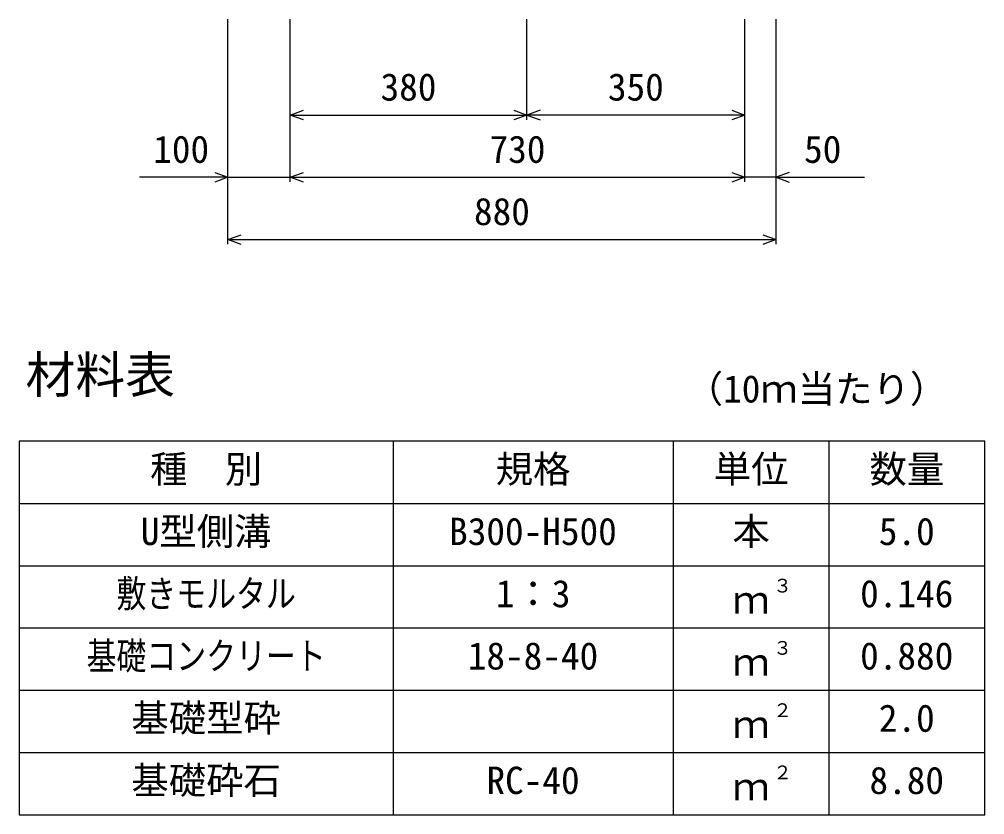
# Model space of a CAD drawing. Units: millimetres, scale not verified. Extents: x -25200 to 25200, y -8910 to 8910.
# Drawn here: x 11555 to 13105, y 4136 to 5414 of the extents above; entities that cross this region are included whole.
import ezdxf
from ezdxf.enums import TextEntityAlignment as Align

# ---------------------------------------------------------------- set-up
doc = ezdxf.new("R2010")
doc.units = ezdxf.units.MM
doc.header["$LTSCALE"] = 30
for name, color, linetype, lineweight in [('0-0_DIM', 7, 'Continuous', 25), ('0-3_HYO', 3, 'Continuous', 25), ('0-4_HYO2', 4, 'Continuous', 25), ('0-6_TXT', 7, 'Continuous', 25)]:
    doc.layers.add(name, color=color, linetype=linetype, lineweight=lineweight)
doc.styles.add('ＭＳ ゴシック', font='')
doc.styles.get('ＭＳ ゴシック').set_extended_font_data('MS Gothic')

msp = doc.modelspace()

# ---------------------------------------------------------------- linework, layer by layer
at = {"layer": '0-0_DIM'}
for p, q in [((11889.78, 5052.25), (11889.78, 5413.61)), ((11989.78, 5152.25), (11989.78, 5413.61)), ((12369.78, 5252.25), (12369.78, 5413.61)), ((12719.78, 5152.25), (12719.78, 5413.61)), ((12769.78, 5052.25), (12769.78, 5413.61)), ((11989.78, 5259.75), (12369.78, 5259.75)), ((12719.78, 5259.75), (12369.78, 5259.75)), ((11889.78, 5159.75), (11747.99, 5159.75)), ((11889.78, 5159.75), (11989.78, 5159.75)), ((11989.78, 5159.75), (12719.78, 5159.75)), ((12769.78, 5159.75), (12719.78, 5159.75)), ((12769.78, 5159.75), (12911.57, 5159.75)), ((11889.78, 5059.75), (12769.78, 5059.75))]:
    msp.add_line(p, q, dxfattribs=at)
for points in [[(12010.92, 5252.05), (11989.78, 5259.75), (12010.92, 5267.44)], [(12348.64, 5267.44), (12369.78, 5259.75), (12348.64, 5252.05)], [(12390.92, 5267.44), (12369.78, 5259.75), (12390.92, 5252.05)], [(12698.64, 5267.44), (12719.78, 5259.75), (12698.64, 5252.05)], [(11868.64, 5167.44), (11889.78, 5159.75), (11868.64, 5152.05)], [(12010.92, 5152.05), (11989.78, 5159.75), (12010.92, 5167.44)], [(12698.64, 5167.44), (12719.78, 5159.75), (12698.64, 5152.05)], [(12790.92, 5167.44), (12769.78, 5159.75), (12790.92, 5152.05)], [(11910.92, 5052.05), (11889.78, 5059.75), (11910.92, 5067.44)], [(12748.64, 5067.44), (12769.78, 5059.75), (12748.64, 5052.05)]]:
    msp.add_lwpolyline(points, dxfattribs=at)
at = {"layer": '0-3_HYO'}
for p, q in [((12154.78, 4735.8), (12154.78, 4135.8)), ((12604.78, 4735.8), (12604.78, 4135.8)), ((12854.78, 4735.8), (12854.78, 4135.8)), ((11554.78, 4635.8), (13104.78, 4635.8))]:
    msp.add_line(p, q, dxfattribs=at)
msp.add_lwpolyline([(11554.78, 4135.8), (13104.78, 4135.8), (13104.78, 4735.8), (11554.78, 4735.8)], close=True, dxfattribs=at)
at = {"layer": '0-4_HYO2'}
for p, q in [((11554.78, 4535.8), (13104.78, 4535.8)), ((11554.78, 4435.8), (13104.78, 4435.8)), ((11554.78, 4335.8), (13104.78, 4335.8)), ((11554.78, 4235.8), (13104.78, 4235.8))]:
    msp.add_line(p, q, dxfattribs=at)

# ---------------------------------------------------------------- texts
at = {"layer": '0-0_DIM', "style": 'ＭＳ ゴシック'}
for s, p in [('380', (12134.78, 5269.75)), ('350', (12499.78, 5269.75)), ('100', (11769.78, 5169.75)), ('730', (12309.78, 5169.75)), ('50', (12814.78, 5169.75)), ('880', (12284.78, 5069.75))]:
    msp.add_text(s, height=43.99, dxfattribs=at).set_placement(p, align=Align.BOTTOM_LEFT)
at = {"layer": '0-6_TXT', "style": 'ＭＳ ゴシック'}
for s, height, p in [('材料表', 58.65, (11564.78, 4795.8)), ('（10ｍ当たり）', 43.99, (12624.78, 4784.8)), ('種\u3000別', 43.99, (11764.78, 4655.8)), ('規格', 43.99, (12319.78, 4655.8)), ('単位', 43.99, (12669.78, 4655.8)), ('数量', 43.99, (12919.78, 4655.8)), ('U型側溝', 43.99, (11749.78, 4555.8)), ('本', 43.99, (12699.78, 4555.8)), ('B300-H500', 43.99, (12244.78, 4555.8)), ('5.0', 43.99, (12934.78, 4555.8)), ('1：3', 43.99, (12319.78, 4455.8)), ('３', 21.99, (12765.32, 4486.17)), ('0.146', 43.99, (12904.78, 4455.8)), ('ｍ', 43.99, (12699.78, 4445.8)), ('18-8-40', 43.99, (12274.78, 4355.8)), ('３', 21.99, (12765.32, 4386.17)), ('0.880', 43.99, (12904.78, 4355.8)), ('ｍ', 43.99, (12699.78, 4345.8)), ('基礎型砕', 43.99, (11734.78, 4255.8)), ('２', 21.99, (12765.32, 4286.17)), ('2.0', 43.99, (12934.78, 4255.8)), ('ｍ', 43.99, (12699.78, 4245.8)), ('基礎砕石', 43.99, (11734.78, 4155.8)), ('RC-40', 43.99, (12304.78, 4155.8)), ('２', 21.99, (12765.32, 4186.17)), ('8.80', 43.99, (12919.78, 4155.8)), ('ｍ', 43.99, (12699.78, 4145.8))]:
    msp.add_text(s, height=height, dxfattribs=at).set_placement(p, align=Align.BOTTOM_LEFT)
at = {"layer": '0-6_TXT', "style": 'ＭＳ ゴシック', "width": 0.8}
for s, p in [('敷きモルタル', (11710.78, 4455.8)), ('基礎コンクリート', (11662.78, 4355.8))]:
    msp.add_text(s, height=43.99, dxfattribs=at).set_placement(p, align=Align.BOTTOM_LEFT)

doc.saveas('drawing.dxf')
